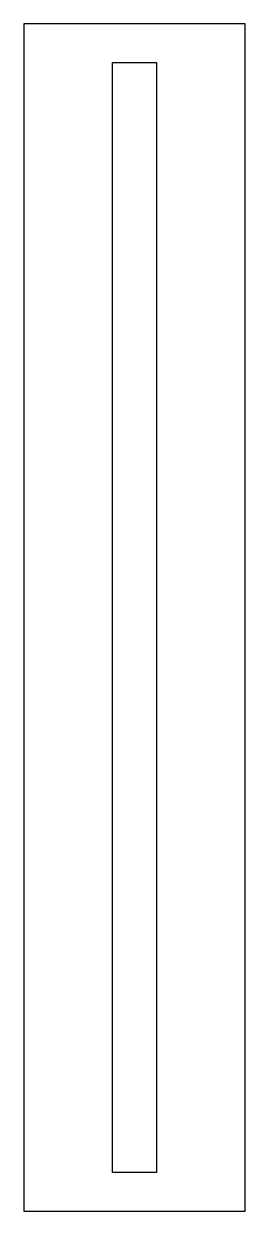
# Model space of a CAD drawing. Extents: x 0 to 20, y 0 to 107.
import ezdxf

# ---------------------------------------------------------------- set-up
doc = ezdxf.new("R2010")
doc.units = 0
doc.layers.add('CUT', color=7, linetype='Continuous')
doc.layers.add('OUTSIDE', color=1, linetype='Continuous')

msp = doc.modelspace()

# ---------------------------------------------------------------- linework, layer by layer
at = {"layer": 'CUT'}
msp.add_lwpolyline([(12, 103.5), (12, 3.5), (8, 3.5), (8, 103.5)], close=True, dxfattribs=at)
at = {"layer": 'OUTSIDE'}
msp.add_lwpolyline([(0, 0), (20, 0), (20, 107), (0, 107)], close=True, dxfattribs=at)

doc.saveas('drawing.dxf')
